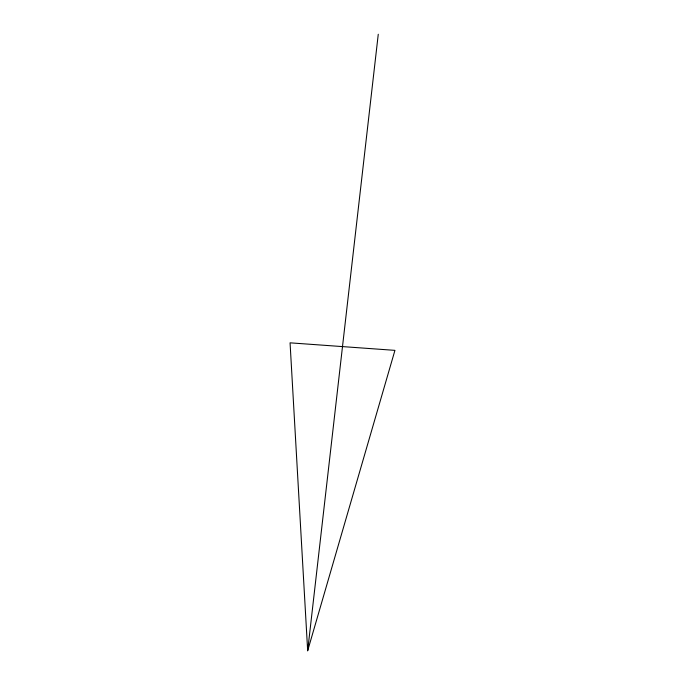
<?xml version="1.0" encoding="UTF-8"?>
<svg xmlns="http://www.w3.org/2000/svg" width="685" height="685" viewBox="0 0 685 685"><rect width="100%" height="100%" fill="white"/><g stroke="black" fill="none" stroke-linecap="round" stroke-linejoin="round"><path stroke-width="1.03" d="M307.668 650.75L394.937 350.36L290.063 342.834L307.668 650.75L378.266 34.25"/></g></svg>
